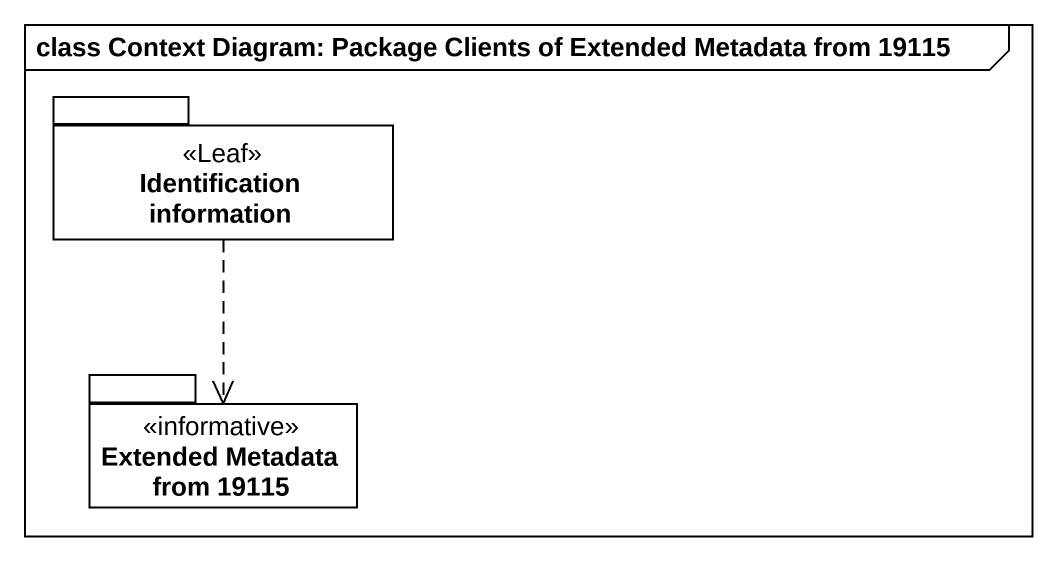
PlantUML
@startuml
mainframe class Context Diagram: Package Clients of Extended Metadata from 19115
package "Identification information" as Identification_information <<Leaf>> {
}
package "Extended Metadata from 19115" as Extended_Metadata_from_19115 <<informative>> {
}
Identification_information ..> Extended_Metadata_from_19115
@enduml
